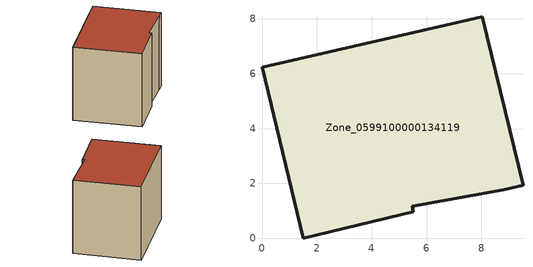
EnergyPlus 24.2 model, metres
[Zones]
Zone_0599100000134119
 floor ground (C_G): 0,6.23 8.04,8.08 9.52,1.94 8.81,1.77 5.47,1.18 5.52,0.97 1.5,0 z0
 wall outside (C_F): 8.04,8.08 0,6.23 1.5,0 5.52,0.97 5.47,1.18 8.81,1.77 9.52,1.94 8.04,8.08 z0:7.44
 roof outside (C_R): 5.47,1.18 8.81,1.77 9.52,1.94 8.04,8.08 0,6.23 1.5,0 5.52,0.97 z7.44
[BUILDING]
Pand.0599100000134119: North Axis=0; Terrain=City; Loads Convergence Tolerance Value=0.04; Temperature Convergence Tolerance Value=0.4; Solar Distribution=FullExterior; Maximum Number of Warmup Days=25; Minimum Number of Warmup Days=1
[Site:Location]
Rotterdam.The.Hague.AP_ZH_NLD Design_Conditions: Latitude=51.96; Longitude=4.45; Time Zone=1; Elevation=-4.5
[SITE:GROUNDTEMPERATURE:BUILDINGSURFACE]
18, 18, 18, 18, 18, 18, 18, 18, 18, 18, 18, 18
[MATERIAL] Thermal Absorptance=0.9; Solar Absorptance=0.7; Visible Absorptance=0.7
Name | Roughness | Thickness | Conductivity | Density | Specific Heat
G.TC.1965-1974 | MediumSmooth | 0.15 | 0.882353 | 540 | 1210
F.TC.1965-1974 | Rough | 0.3 | 0.697674 | 1920 | 840
R.TC.1965-1974 | MediumRough | 0.2 | 0.232558 | 1500 | 1000
[CONSTRUCTION]
C_G: G.TC.1965-1974
C_F: F.TC.1965-1974
C_R: R.TC.1965-1974
[ZONE]
Zone_0599100000134119: Type=1; Multiplier=1; Ceiling Height=Autocalculate; Volume=Autocalculate; Floor Area=autocalculate; Part of Total Floor Area=Yes
[ZONEINFILTRATION:DESIGNFLOWRATE]
Infil_Zone_0599100000134119: Zone or ZoneList or Space or SpaceList=Zone_0599100000134119; Schedule=AlwaysOn; Design Flow Rate Calculation Method=Flow/Area; Flow Rate per Floor Area=0.003; Constant Term Coefficient=1; Temperature Term Coefficient=0; Velocity Term Coefficient=0; Velocity Squared Term Coefficient=0
[HVACTEMPLATE:ZONE:IDEALLOADSAIRSYSTEM]
Zone_0599100000134119: Maximum Heating Supply Air Temperature=50; Minimum Cooling Supply Air Temperature=13; Maximum Heating Supply Air Humidity Ratio=0.0156; Minimum Cooling Supply Air Humidity Ratio=0.0077; Heating Limit=NoLimit; Cooling Limit=NoLimit; Dehumidification Control Type=ConstantSensibleHeatRatio; Cooling Sensible Heat Ratio=0.7; Dehumidification Setpoint=60; Humidification Control Type=None; Humidification Setpoint=30; Outdoor Air Method=None; Outdoor Air Flow Rate per Person=0.00944; Outdoor Air Flow Rate per Zone Floor Area=0; Outdoor Air Flow Rate per Zone=0; Demand Controlled Ventilation Type=None; Outdoor Air Economizer Type=NoEconomizer; Heat Recovery Type=None; Sensible Heat Recovery Effectiveness=0.7; Latent Heat Recovery Effectiveness=0.65
[ZONECONTROL:THERMOSTAT]
ThermostatControl_Zone_0599100000134119: Zone or ZoneList=Zone_0599100000134119; Control Type Schedule=DualSetpointControlType; Control 1=Thermostat_Zone_0599100000134119; Temperature Difference Between Cutout And Setpoint=0
[THERMOSTATSETPOINT:DUALSETPOINT]
Thermostat_Zone_0599100000134119: Heating Setpoint Temperature Schedule=HeatingSetpoint_Zone_0599100000134119; Cooling Setpoint Temperature Schedule=CoolingSetpoint_Zone_0599100000134119
[SCHEDULE:COMPACT]
HeatingSetpoint_Zone_0599100000134119: Through: 12/31, For: AllDays, Until: 24:00, 21
CoolingSetpoint_Zone_0599100000134119: Through: 12/31, For: AllDays, Until: 24:00, 24
DualSetpointControlType: Through: 12/31, For: AllDays, Until: 24:00, 4
AlwaysOn: Through: 12/31, For: AllDays, Until: 24:00, 1
